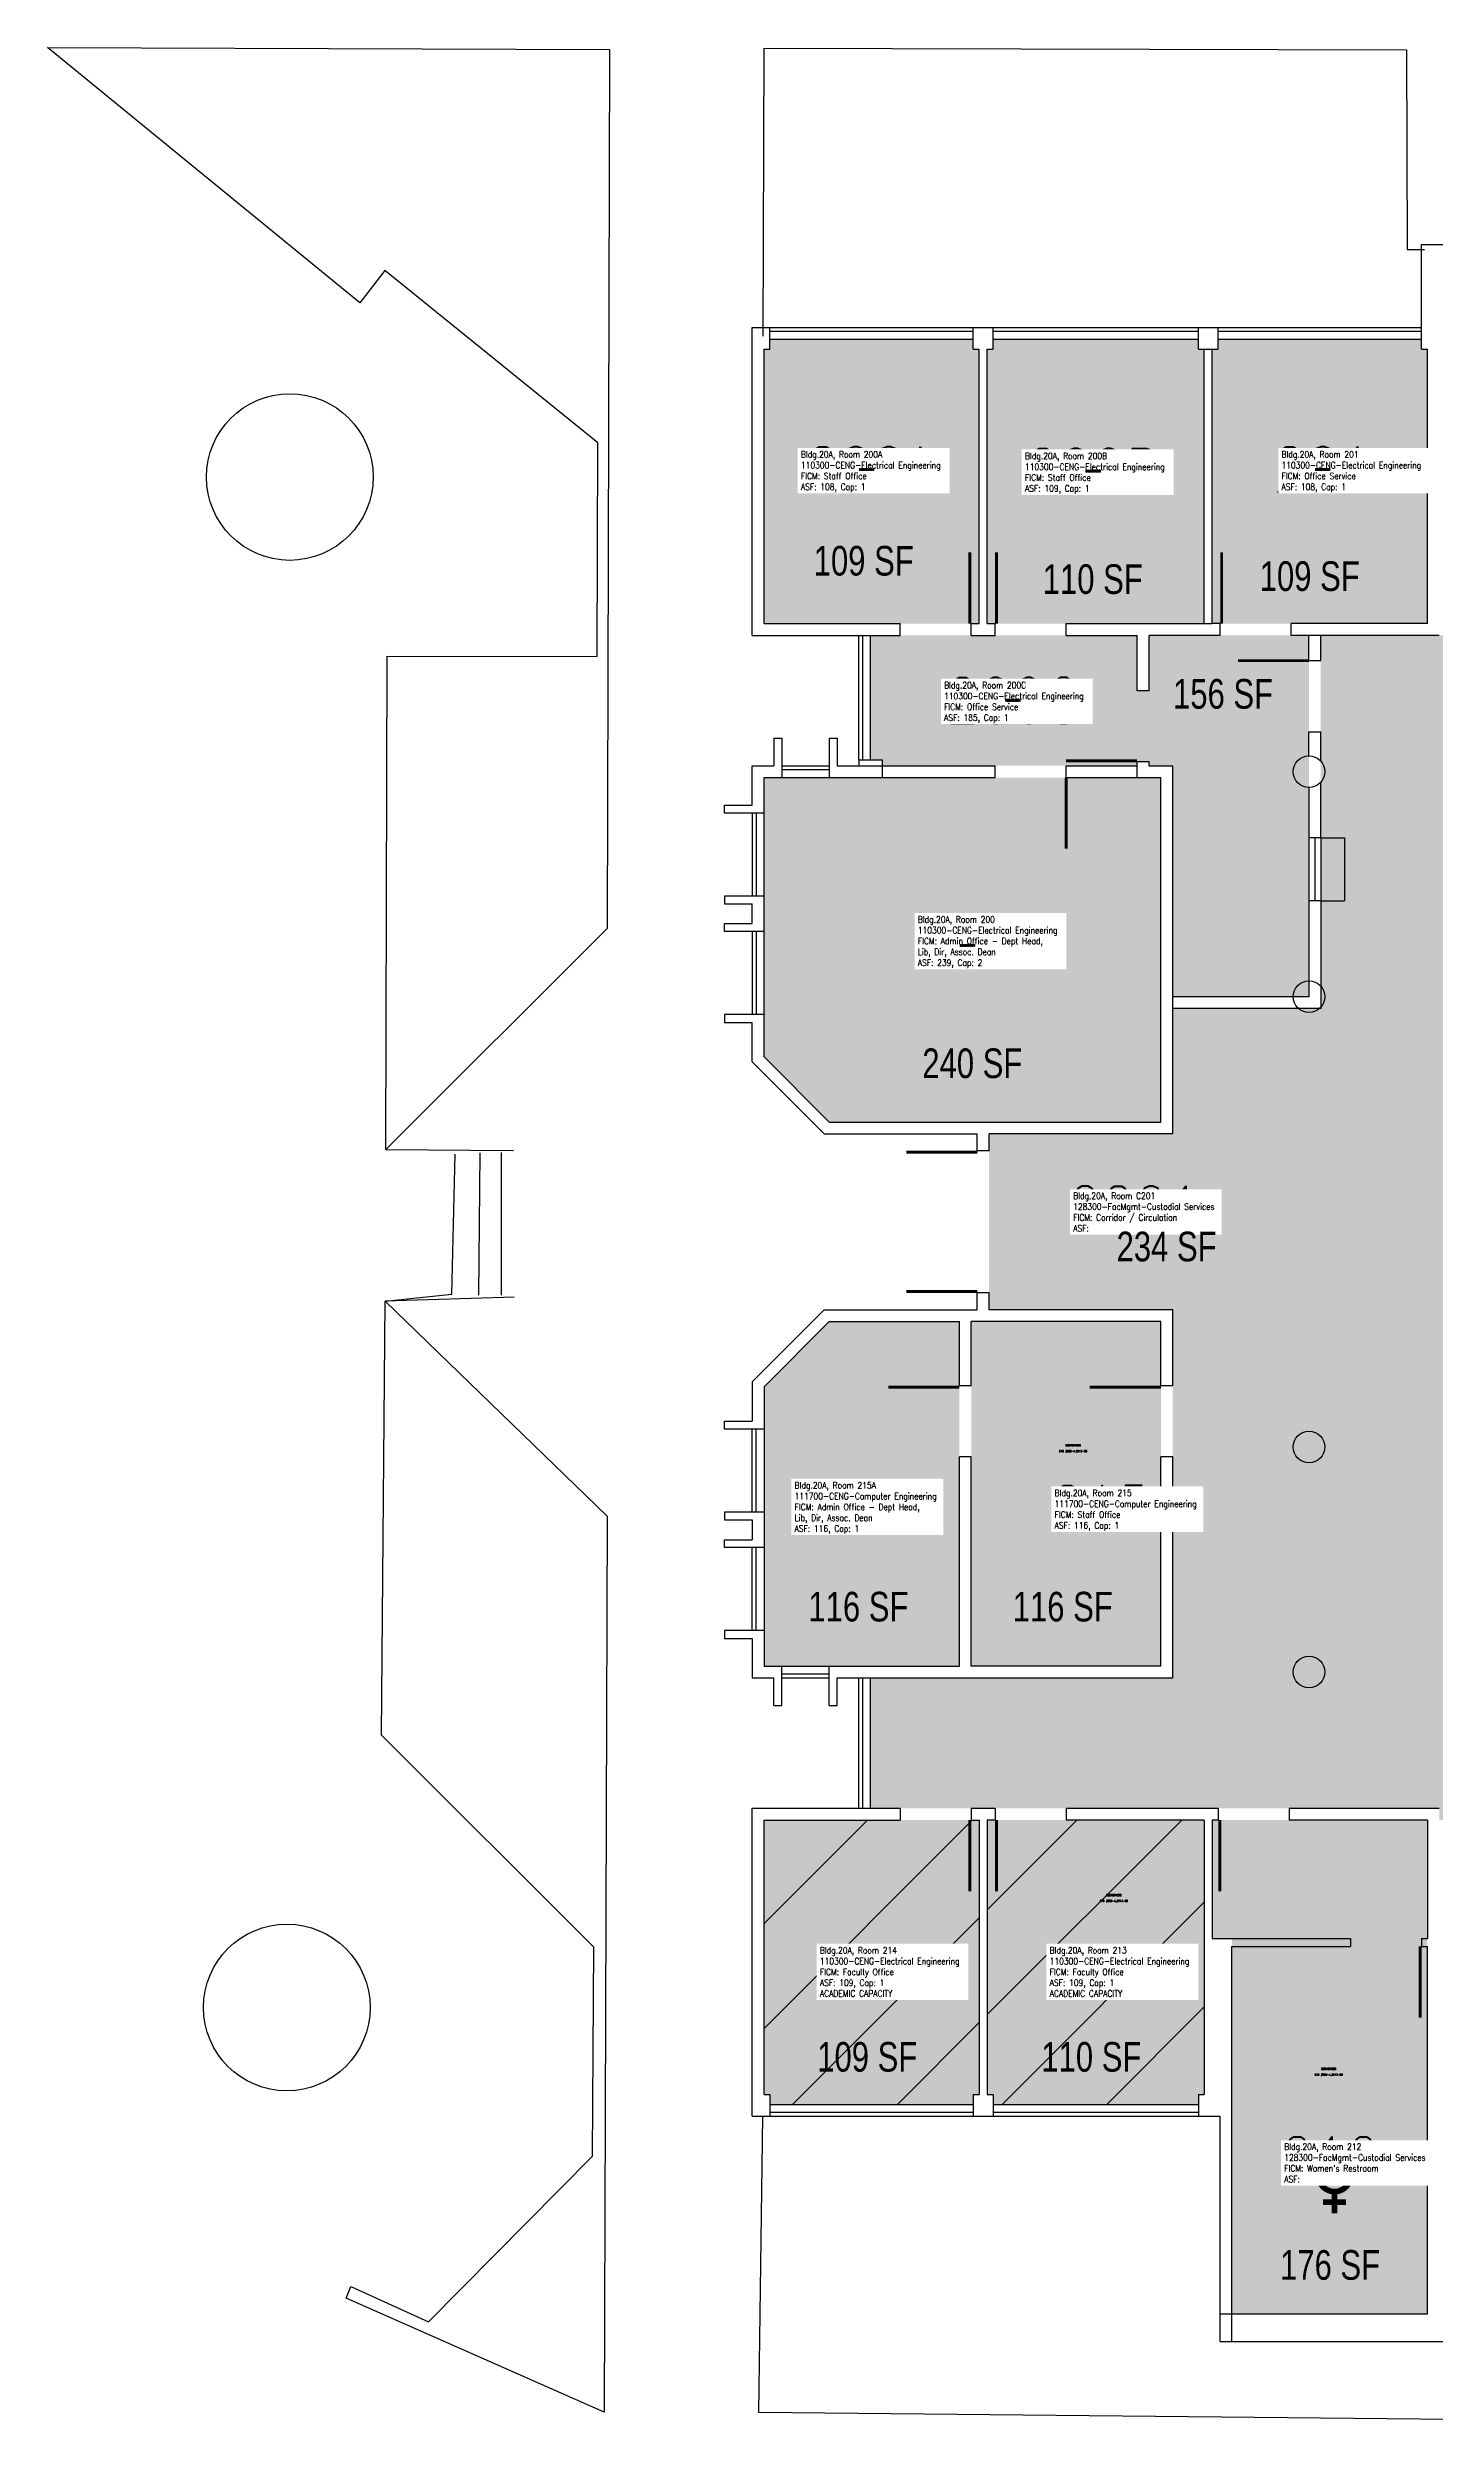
# Model space of a CAD drawing. Header units: inches. Extents: x -221 to 1542, y 0 to 3000.
# Drawn here: x 81 to 784, y 1094 to 2296 of the extents above; entities that cross this region are included whole.
import ezdxf
from ezdxf.enums import TextEntityAlignment as Align

# ---------------------------------------------------------------- set-up
doc = ezdxf.new("R2010")
doc.units = ezdxf.units.IN
doc.header["$LTSCALE"] = 100
doc.header["$MEASUREMENT"] = 0
doc.layers.get('0').update_dxf_attribs({"linetype": 'CONTINUOUS'})
for name, color, linetype in [('A-COLS', 5, 'CONTINUOUS'), ('A-DOOR', 2, 'CONTINUOUS'), ('A-GLAZ', 1, 'CONTINUOUS'), ('A-GLAZ-SILL', 2, 'CONTINUOUS'), ('A-IDEN-CNUM', 7, 'CONTINUOUS'), ('A-IDEN-ICON', 4, 'CONTINUOUS'), ('A-IDEN-RNUM', 7, 'CONTINUOUS'), ('A-IDEN-SNUM', 4, 'CONTINUOUS'), ('A-IDEN-VNUM', 4, 'CONTINUOUS'), ('A-SITE', 3, 'CONTINUOUS'), ('A-WALL', 5, 'CONTINUOUS'), ('AREA-TEXT', 3, 'CONTINUOUS'), ('Rooms-Capacity', 4, 'CONTINUOUS'), ('Rooms-Category-Color', 7, 'CONTINUOUS'), ('Rooms-College-Color', 7, 'CONTINUOUS'), ('Rooms-Department-Color', 7, 'CONTINUOUS'), ('Rooms-Division-Color', 7, 'CONTINUOUS'), ('Rooms-Information', 7, 'CONTINUOUS')]:
    doc.layers.add(name, color=color, linetype=linetype)
doc.styles.add('AREA', font='arial.ttf', dxfattribs={"width": 0.75, "height": 24})
doc.styles.add('ROOMSNUMBER', font='TXT.SHX', dxfattribs={"height": 0.03})
doc.styles.add('ROOMVNUMBER', font='simplex.shx', dxfattribs={"width": 0.85})

# ---------------------------------------------------------------- blocks, each defined once
blk = doc.blocks.new('CPWOMEN')
at = {"const_width": 0.015}
blk.add_lwpolyline([(-0.0375, 0, 1), (0.0475, 0, 1)], format="xyb", close=True, dxfattribs=at)
for points in [[(-0.025, -0.07), (0.035, -0.07)], [(0.005, -0.04), (0.005, -0.1)]]:
    blk.add_lwpolyline(points, dxfattribs=at)

msp = doc.modelspace()

# ---------------------------------------------------------------- hatches: boundary and pattern name
at = {"layer": 'Rooms-Capacity'}
h = msp.add_hatch(dxfattribs=at)
h.set_pattern_fill('ANSI31', color=256, scale=300, style=0)
h.paths.add_polyline_path([(553, 1259), (550, 1259), (550, 1254), (447, 1254), (447, 1259), (444, 1259), (444, 1398), (553, 1398)])
h = msp.add_hatch(dxfattribs=at)
h.set_pattern_fill('ANSI31', color=256, scale=300, style=0)
h.paths.add_polyline_path([(667, 1259), (664, 1259), (664, 1254), (560, 1254), (560, 1259), (557, 1259), (557, 1398), (667, 1398)])
at = {"layer": 'Rooms-Category-Color', "true_color": 0xfa9ba3}
for points in [[(553, 2004), (444, 2004), (444, 2143), (447, 2143), (447, 2148), (550, 2148), (550, 2143), (553, 2143)], [(664, 2143), (667, 2143), (667, 2004), (557, 2004), (557, 2143), (560, 2143), (560, 2148), (664, 2148), (664, 2143)], [(671, 2143), (674, 2143), (674, 2148), (777, 2148), (777, 2143), (780, 2143), (780, 2004), (671, 2004)], [(498, 1935), (504, 1935), (504, 1932), (633, 1932), (633, 1934), (639, 1934), (639, 1932), (651, 1932), (651, 1815), (720, 1815), (720, 1929), (720, 1998), (639, 1998), (639, 1970), (633, 1970), (633, 1998), (498, 1998)], [(504, 1926), (633, 1926), (645, 1926), (645, 1751.5), (477, 1751.5), (444, 1784.5), (444, 1926)], [(477, 1650.5), (543, 1650.5), (543, 1476), (444, 1476), (444, 1617.5)], [(645, 1650.5), (645, 1476), (549, 1476), (549, 1650.5)], [(553, 1259), (550, 1259), (550, 1254), (447, 1254), (447, 1259), (444, 1259), (444, 1398), (553, 1398)], [(667, 1259), (664, 1259), (664, 1254), (560, 1254), (560, 1259), (557, 1259), (557, 1398), (667, 1398)]]:
    msp.add_hatch(color=241, dxfattribs=at).paths.add_polyline_path(points)
at = {"layer": 'Rooms-Category-Color', "true_color": 0xadadad}
for points in [[(786, 1998), (842, 1998), (842, 2022), (894, 2022), (894, 1998), (1182, 1998), (1182, 1932), (726, 1932), (726, 1998)], [(726, 1932), (960, 1932), (960, 1470), (892, 1470), (892, 1559), (788, 1559), (788, 1470), (726, 1470)], [(651, 1809), (651, 1745.5), (558, 1745.5), (558, 1656.5), (651, 1656.5), (651, 1470), (726, 1470), (726, 1809)], [(498, 1404), (786, 1404), (786, 1398), (842, 1398), (842, 1380), (894, 1380), (894, 1404), (958, 1404), (958, 1292), (1008, 1292), (1008, 1404), (1182, 1404), (1182, 1470), (498, 1470)], [(780, 1148), (681, 1148), (681, 1338), (671, 1338), (671, 1398), (780, 1398)]]:
    msp.add_hatch(color=253, dxfattribs=at).paths.add_polyline_path(points)
at = {"layer": 'Rooms-College-Color', "true_color": 0x99d7b2}
for points in [[(553, 2004), (444, 2004), (444, 2143), (447, 2143), (447, 2148), (550, 2148), (550, 2143), (553, 2143)], [(664, 2143), (667, 2143), (667, 2004), (557, 2004), (557, 2143), (560, 2143), (560, 2148), (664, 2148), (664, 2143)], [(671, 2143), (674, 2143), (674, 2148), (777, 2148), (777, 2143), (780, 2143), (780, 2004), (671, 2004)], [(498, 1935), (504, 1935), (504, 1932), (633, 1932), (633, 1934), (639, 1934), (639, 1932), (651, 1932), (651, 1815), (720, 1815), (720, 1929), (720, 1998), (639, 1998), (639, 1970), (633, 1970), (633, 1998), (498, 1998)], [(504, 1926), (633, 1926), (645, 1926), (645, 1751.5), (477, 1751.5), (444, 1784.5), (444, 1926)], [(477, 1650.5), (543, 1650.5), (543, 1476), (444, 1476), (444, 1617.5)], [(645, 1650.5), (645, 1476), (549, 1476), (549, 1650.5)], [(553, 1259), (550, 1259), (550, 1254), (447, 1254), (447, 1259), (444, 1259), (444, 1398), (553, 1398)], [(667, 1259), (664, 1259), (664, 1254), (560, 1254), (560, 1259), (557, 1259), (557, 1398), (667, 1398)]]:
    msp.add_hatch(color=253, dxfattribs=at).paths.add_polyline_path(points)
at = {"layer": 'Rooms-College-Color', "true_color": 0xadadad}
for points in [[(786, 1998), (842, 1998), (842, 2022), (894, 2022), (894, 1998), (1182, 1998), (1182, 1932), (726, 1932), (726, 1998)], [(726, 1932), (960, 1932), (960, 1470), (892, 1470), (892, 1559), (788, 1559), (788, 1470), (726, 1470)], [(651, 1809), (651, 1745.5), (558, 1745.5), (558, 1656.5), (651, 1656.5), (651, 1470), (726, 1470), (726, 1809)], [(498, 1404), (786, 1404), (786, 1398), (842, 1398), (842, 1380), (894, 1380), (894, 1404), (958, 1404), (958, 1292), (1008, 1292), (1008, 1404), (1182, 1404), (1182, 1470), (498, 1470)], [(780, 1148), (681, 1148), (681, 1338), (671, 1338), (671, 1398), (780, 1398)]]:
    msp.add_hatch(color=253, dxfattribs=at).paths.add_polyline_path(points)
at = {"layer": 'Rooms-Department-Color', "true_color": 0x99d7b2}
for points in [[(553, 2004), (444, 2004), (444, 2143), (447, 2143), (447, 2148), (550, 2148), (550, 2143), (553, 2143)], [(664, 2143), (667, 2143), (667, 2004), (557, 2004), (557, 2143), (560, 2143), (560, 2148), (664, 2148), (664, 2143)], [(671, 2143), (674, 2143), (674, 2148), (777, 2148), (777, 2143), (780, 2143), (780, 2004), (671, 2004)], [(498, 1935), (504, 1935), (504, 1932), (633, 1932), (633, 1934), (639, 1934), (639, 1932), (651, 1932), (651, 1815), (720, 1815), (720, 1929), (720, 1998), (639, 1998), (639, 1970), (633, 1970), (633, 1998), (498, 1998)], [(504, 1926), (633, 1926), (645, 1926), (645, 1751.5), (477, 1751.5), (444, 1784.5), (444, 1926)], [(477, 1650.5), (543, 1650.5), (543, 1476), (444, 1476), (444, 1617.5)], [(645, 1650.5), (645, 1476), (549, 1476), (549, 1650.5)], [(553, 1259), (550, 1259), (550, 1254), (447, 1254), (447, 1259), (444, 1259), (444, 1398), (553, 1398)], [(667, 1259), (664, 1259), (664, 1254), (560, 1254), (560, 1259), (557, 1259), (557, 1398), (667, 1398)]]:
    msp.add_hatch(color=253, dxfattribs=at).paths.add_polyline_path(points)
at = {"layer": 'Rooms-Department-Color', "true_color": 0xacacac}
for points in [[(786, 1998), (842, 1998), (842, 2022), (894, 2022), (894, 1998), (1182, 1998), (1182, 1932), (726, 1932), (726, 1998)], [(726, 1932), (960, 1932), (960, 1470), (892, 1470), (892, 1559), (788, 1559), (788, 1470), (726, 1470)], [(651, 1809), (651, 1745.5), (558, 1745.5), (558, 1656.5), (651, 1656.5), (651, 1470), (726, 1470), (726, 1809)], [(498, 1404), (786, 1404), (786, 1398), (842, 1398), (842, 1380), (894, 1380), (894, 1404), (958, 1404), (958, 1292), (1008, 1292), (1008, 1404), (1182, 1404), (1182, 1470), (498, 1470)], [(780, 1148), (681, 1148), (681, 1338), (671, 1338), (671, 1398), (780, 1398)]]:
    msp.add_hatch(color=253, dxfattribs=at).paths.add_polyline_path(points)
at = {"layer": 'Rooms-Division-Color', "true_color": 0x99d7b2}
for points in [[(553, 2004), (444, 2004), (444, 2143), (447, 2143), (447, 2148), (550, 2148), (550, 2143), (553, 2143)], [(664, 2143), (667, 2143), (667, 2004), (557, 2004), (557, 2143), (560, 2143), (560, 2148), (664, 2148), (664, 2143)], [(671, 2143), (674, 2143), (674, 2148), (777, 2148), (777, 2143), (780, 2143), (780, 2004), (671, 2004)], [(498, 1935), (504, 1935), (504, 1932), (633, 1932), (633, 1934), (639, 1934), (639, 1932), (651, 1932), (651, 1815), (720, 1815), (720, 1929), (720, 1998), (639, 1998), (639, 1970), (633, 1970), (633, 1998), (498, 1998)], [(504, 1926), (633, 1926), (645, 1926), (645, 1751.5), (477, 1751.5), (444, 1784.5), (444, 1926)], [(477, 1650.5), (543, 1650.5), (543, 1476), (444, 1476), (444, 1617.5)], [(645, 1650.5), (645, 1476), (549, 1476), (549, 1650.5)], [(553, 1259), (550, 1259), (550, 1254), (447, 1254), (447, 1259), (444, 1259), (444, 1398), (553, 1398)], [(667, 1259), (664, 1259), (664, 1254), (560, 1254), (560, 1259), (557, 1259), (557, 1398), (667, 1398)]]:
    msp.add_hatch(color=253, dxfattribs=at).paths.add_polyline_path(points)
at = {"layer": 'Rooms-Division-Color', "true_color": 0xadadad}
for points in [[(786, 1998), (842, 1998), (842, 2022), (894, 2022), (894, 1998), (1182, 1998), (1182, 1932), (726, 1932), (726, 1998)], [(726, 1932), (960, 1932), (960, 1470), (892, 1470), (892, 1559), (788, 1559), (788, 1470), (726, 1470)], [(651, 1809), (651, 1745.5), (558, 1745.5), (558, 1656.5), (651, 1656.5), (651, 1470), (726, 1470), (726, 1809)], [(498, 1404), (786, 1404), (786, 1398), (842, 1398), (842, 1380), (894, 1380), (894, 1404), (958, 1404), (958, 1292), (1008, 1292), (1008, 1404), (1182, 1404), (1182, 1470), (498, 1470)], [(780, 1148), (681, 1148), (681, 1338), (671, 1338), (671, 1398), (780, 1398)]]:
    msp.add_hatch(color=253, dxfattribs=at).paths.add_polyline_path(points)

# ---------------------------------------------------------------- linework, layer by layer
at = {"layer": 'A-COLS'}
for centre in [(720, 1929), (720, 1815), (720, 1587), (720, 1473)]:
    msp.add_circle(centre, 8, dxfattribs=at)
at = {"layer": 'A-DOOR'}
for points in [[(548.3, 2004, 1.5, 1.5, 0), (548.3, 2040, 0, 0, 0), (547.5, 2040, 0, 0, 0.414214), (513, 2002.5, 0, 0, 0.414214)], [(561.8, 2004, 1.5, 1.5, 0), (561.8, 2040, 0, 0, 0), (562.5, 2040, 0, 0, -0.414214), (597, 2002.5, 0, 0, -0.414214)], [(675.8, 2004, 1.5, 1.5, 0), (675.8, 2040, 0, 0, 0), (676.5, 2040, 0, 0, -0.414214), (711, 2002.5, 0, 0, -0.414214)], [(720, 1985.2, 1.5, 1.5, 0), (684, 1985.2, 0, 0, 0), (684, 1984.5, 0, 0, 0.387439), (720, 1949.2, 0, 0, 0.414214)], [(632.9, 1934.4, 1.5, 1.5, 0), (596.9, 1934.4, 0, 0, 0), (596.9, 1935.1, 0, 0, -0.414214), (634.4, 1969.6, 0, 0, -0.414214)], [(597, 1926, 1.5, 1.5, 0), (597, 1890, 0, 0, 0), (596.3, 1890, 0, 0, -0.387439), (561, 1926, 0, 0, -0.414214)], [(552, 1736.2, 1.5, 1.5, 0), (516, 1736.2, 0, 0, 0), (516, 1735.5, 0, 0, 0.414214), (553.5, 1701, 0, 0, 0.414214)], [(552, 1665.7, 1.5, 1.5, 0), (516, 1665.7, 0, 0, 0), (516, 1666.5, 0, 0, -0.414214), (553.5, 1701, 0, 0, -0.414214)], [(543, 1617.2, 1.5, 1.5, 0), (507, 1617.2, 0, 0, 0), (507, 1616.5, 0, 0, 0.414214), (544.5, 1582, 0, 0, 0.414214)], [(645, 1617.2, 1.5, 1.5, 0), (609, 1617.2, 0, 0, 0), (609, 1616.5, 0, 0, 0.414214), (646.5, 1582, 0, 0, 0.414214)], [(548.3, 1398, 1.5, 1.5, 0), (548.3, 1362, 0, 0, 0), (547.5, 1362, 0, 0, -0.414214), (513, 1399.5, 0, 0, -0.414214)], [(561.8, 1398, 1.5, 1.5, 0), (561.8, 1362, 0, 0, 0), (562.5, 1362, 0, 0, 0.414214), (597, 1399.5, 0, 0, 0.414214)], [(674.8, 1398, 1.5, 1.5, 0), (674.8, 1362, 0, 0, 0), (675.5, 1362, 0, 0, 0.414214), (710, 1399.5, 0, 0, 0.414214)], [(776.3, 1334, 1.5, 1.5, 0), (776.3, 1298, 0, 0, 0), (775.5, 1298, 0, 0, -0.414214), (741, 1335.5, 0, 0, -0.414214)]]:
    msp.add_lwpolyline(points, format="xyseb", dxfattribs=at)
at = {"layer": 'A-GLAZ'}
for p, q in [((447, 2152), (550, 2152)), ((560, 2152), (664, 2152)), ((674, 2152), (777, 2152)), ((494, 1935), (494, 1998)), ((453, 1930), (477, 1930)), ((440, 1908), (440, 1866)), ((723, 1895.4), (723, 1863.5)), ((440, 1848), (440, 1806)), ((440, 1554), (440, 1596)), ((440, 1494), (440, 1536)), ((453, 1472), (477, 1472)), ((494, 1404), (494, 1470)), ((447, 1250), (550, 1250)), ((560, 1250), (664, 1250))]:
    msp.add_line(p, q, dxfattribs=at)
at = {"layer": 'A-GLAZ-SILL'}
for p, q in [((447, 2154), (550, 2154)), ((560, 2154), (664, 2154)), ((674, 2154), (777, 2154)), ((447, 2148), (550, 2148)), ((560, 2148), (664, 2148)), ((674, 2148), (777, 2148)), ((492, 1935), (492, 1998)), ((498, 1935), (498, 1998)), ((453, 1932), (477, 1932)), ((453, 1926), (477, 1926)), ((438, 1908), (438, 1866)), ((444, 1866), (444, 1908)), ((720, 1895.4), (720, 1863.5)), ((726, 1895.4), (738, 1895.4)), ((726, 1895.4), (726, 1863.5)), ((738, 1895.4), (738, 1863.5)), ((726, 1863.5), (738, 1863.5)), ((438, 1848), (438, 1806)), ((444, 1806), (444, 1848)), ((438, 1554), (438, 1596)), ((444, 1596), (444, 1554)), ((438, 1494), (438, 1536)), ((444, 1536), (444, 1494)), ((453, 1476), (477, 1476)), ((453, 1470), (477, 1470)), ((492, 1404), (492, 1470)), ((498, 1404), (498, 1470)), ((447, 1254), (550, 1254)), ((560, 1254), (664, 1254)), ((447, 1248), (550, 1248)), ((560, 1248), (664, 1248))]:
    msp.add_line(p, q, dxfattribs=at)
at = {"layer": 'A-SITE'}
for p, q in [((81.1, 2295.8), (365.7, 2294.7)), ((239.2, 2166.5), (81.1, 2295.8)), ((365.7, 2294.7), (364.6, 1849.6)), ((443.5, 2149.6), (444.1, 2295.4)), ((444.1, 2295.4), (769.4, 2294.6)), ((769.4, 2294.6), (769.8, 2193.4)), ((769.8, 2193.4), (778.6, 2193.5)), ((252, 2182.8), (239.2, 2166.5)), ((359.8, 2095.6), (252, 2182.8)), ((359.5, 1987.3), (359.8, 2095.6)), ((252.5, 1737.6), (253.2, 1987.5)), ((253.2, 1987.5), (359.5, 1987.3)), ((364.6, 1849.6), (252.5, 1737.6)), ((252.5, 1737.6), (317.1, 1737.1)), ((285.8, 1664.4), (287.6, 1735.3)), ((300.1, 1736), (299.3, 1663.8)), ((311.1, 1663.8), (311.1, 1736.1)), ((250.3, 1441), (252.1, 1660.8)), ((252.1, 1660.8), (285.8, 1664.4)), ((317.5, 1662.9), (252.1, 1660.8)), ((252.1, 1660.8), (364.6, 1551.9)), ((364.6, 1551.9), (363, 1098.1)), ((357.8, 1333.7), (250.3, 1441)), ((357.2, 1227.8), (357.8, 1333.7)), ((441.3, 1097.9), (443.4, 1247.9)), ((274.1, 1143.9), (357.2, 1227.8)), ((232.4, 1155.9), (234.7, 1161.8)), ((363, 1098.1), (232.4, 1155.9)), ((234.7, 1161.8), (274.1, 1143.9)), ((854, 1093.9), (441.3, 1097.9))]:
    msp.add_line(p, q, dxfattribs=at)
for centre in [(203.8, 2078.2), (202.3, 1303.1)]:
    msp.add_circle(centre, 42.2, dxfattribs=at)
at = {"layer": 'A-WALL'}
for p, q in [((777, 2196), (801, 2196)), ((777, 2143), (777, 2196)), ((438, 2154), (447, 2154)), ((438, 1998), (438, 2154)), ((447, 2143), (447, 2154)), ((550, 2143), (550, 2154)), ((550, 2154), (560, 2154)), ((560, 2143), (560, 2154)), ((664, 2143), (664, 2154)), ((664, 2154), (674, 2154)), ((674, 2143), (674, 2154)), ((444, 2004), (444, 2143)), ((444, 2143), (447, 2143)), ((550, 2143), (553, 2143)), ((553, 2004), (553, 2143)), ((557, 2143), (560, 2143)), ((557, 2004), (557, 2143)), ((664, 2143), (674, 2143)), ((667, 2010), (667, 2143)), ((671, 2010), (671, 2143)), ((777, 2143), (780, 2143)), ((780, 2004), (780, 2143)), ((667, 2004), (667, 2010)), ((671, 2004), (671, 2010)), ((438, 1998), (513, 1998)), ((444, 2004), (513, 2004)), ((513, 1998), (513, 2004)), ((549, 1998), (549, 2004)), ((549, 2004), (553, 2004)), ((549, 1998), (561, 1998)), ((557, 2004), (561, 2004)), ((561, 1998), (561, 2004)), ((597, 1998), (597, 2004)), ((597, 2004), (667, 2004)), ((597, 1998), (633, 1998)), ((633, 1970), (633, 1998)), ((675, 1998), (639, 1998)), ((639, 1970), (639, 1998)), ((667, 2004), (671, 2004)), ((675, 2004), (671, 2004)), ((675, 1998), (675, 2004)), ((780, 2004), (711, 2004)), ((711, 1998), (711, 2004)), ((786, 1998), (711, 1998)), ((720, 1985.2), (720, 1998)), ((726, 1985.2), (726, 1998)), ((720, 1985.2), (726, 1985.2)), ((639, 1970), (633, 1970)), ((720, 1937), (720, 1949.2)), ((720, 1949.2), (726, 1949.2)), ((726, 1934.3), (726, 1949.2)), ((449, 1946), (453, 1946)), ((449, 1946), (449, 1932)), ((453, 1946), (453, 1926)), ((477, 1946), (477, 1926)), ((477, 1946), (481, 1946)), ((481, 1946), (481, 1932)), ((492, 1935), (504, 1935)), ((492, 1935), (492, 1932)), ((504, 1926), (504, 1935)), ((438, 1912), (438, 1932)), ((438, 1932), (449, 1932)), ((444, 1926), (453, 1926)), ((444, 1908), (444, 1926)), ((477, 1926), (504, 1926)), ((481, 1932), (495, 1932)), ((495, 1932), (561, 1932)), ((495, 1926), (561, 1926)), ((561, 1926), (561, 1932)), ((597, 1926), (597, 1932)), ((597, 1932), (633, 1932)), ((597, 1926), (633, 1926)), ((633, 1926), (633, 1934)), ((639, 1934), (633, 1934)), ((633, 1926), (645, 1926)), ((639, 1932), (639, 1934)), ((639, 1932), (651, 1932)), ((645, 1751.5), (645, 1926)), ((651, 1745.5), (651, 1932)), ((726, 1895.4), (726, 1923.7)), ((424, 1908), (424, 1912)), ((424, 1912), (438, 1912)), ((720, 1921), (720, 1895.4)), ((444, 1908), (424, 1908)), ((726, 1895.4), (720, 1895.4)), ((444, 1866), (424, 1866)), ((424, 1866), (424, 1862)), ((444, 1848), (444, 1866)), ((726, 1863.5), (720, 1863.5)), ((720, 1863.5), (720, 1815)), ((726, 1863.5), (726, 1809)), ((424, 1862), (438, 1862)), ((424, 1852), (438, 1852)), ((424, 1848), (424, 1852)), ((438, 1852), (438, 1862)), ((444, 1848), (424, 1848)), ((720, 1815), (651, 1815)), ((424, 1806), (424, 1802)), ((444, 1806), (424, 1806)), ((444, 1784.5), (444, 1806)), ((726, 1809), (651, 1809)), ((424, 1802), (438, 1802)), ((438, 1782), (438, 1802)), ((438, 1782), (474.5, 1745.5)), ((444, 1784.5), (477, 1751.5)), ((474.5, 1745.5), (552, 1745.5)), ((477, 1751.5), (645, 1751.5)), ((552, 1737), (552, 1745.5)), ((651, 1745.5), (558, 1745.5)), ((558, 1737), (558, 1745.5)), ((558, 1737), (552, 1737)), ((552, 1656.5), (552, 1665)), ((558, 1665), (552, 1665)), ((558, 1656.5), (558, 1665)), ((438, 1620), (474.5, 1656.5)), ((444, 1617.5), (477, 1650.5)), ((474.5, 1656.5), (552, 1656.5)), ((477, 1650.5), (543, 1650.5)), ((543, 1618), (543, 1650.5)), ((645, 1650.5), (549, 1650.5)), ((549, 1618), (549, 1650.5)), ((651, 1656.5), (558, 1656.5)), ((645, 1618), (645, 1650.5)), ((651, 1618), (651, 1656.5)), ((438, 1620), (438, 1600)), ((444, 1617.5), (444, 1596)), ((549, 1618), (543, 1618)), ((651, 1618), (645, 1618)), ((424, 1596), (424, 1600)), ((424, 1600), (438, 1600)), ((444, 1596), (424, 1596)), ((543, 1476), (543, 1582)), ((549, 1582), (543, 1582)), ((549, 1476), (549, 1582)), ((645, 1476), (645, 1582)), ((651, 1582), (645, 1582)), ((651, 1470), (651, 1582)), ((444, 1554), (424, 1554)), ((424, 1554), (424, 1550)), ((444, 1554), (444, 1536)), ((424, 1550), (438, 1550)), ((424, 1540), (438, 1540)), ((424, 1536), (424, 1540)), ((438, 1550), (438, 1540)), ((444, 1536), (424, 1536)), ((424, 1494), (424, 1490)), ((444, 1494), (424, 1494)), ((444, 1494), (444, 1476)), ((424, 1490), (438, 1490)), ((438, 1490), (438, 1470)), ((438, 1470), (449, 1470)), ((444, 1476), (453, 1476)), ((449, 1456), (449, 1470)), ((453, 1456), (453, 1476)), ((477, 1456), (477, 1476)), ((477, 1476), (543, 1476)), ((481, 1456), (481, 1470)), ((481, 1470), (651, 1470)), ((645, 1476), (549, 1476)), ((449, 1456), (453, 1456)), ((477, 1456), (481, 1456)), ((438, 1248), (438, 1404)), ((438, 1404), (513, 1404)), ((444, 1259), (444, 1398)), ((444, 1398), (513, 1398)), ((513, 1404), (513, 1398)), ((549, 1404), (549, 1398)), ((549, 1404), (561, 1404)), ((549, 1398), (553, 1398)), ((553, 1398), (553, 1259)), ((557, 1398), (557, 1259)), ((561, 1398), (557, 1398)), ((561, 1404), (561, 1398)), ((597, 1404), (597, 1398)), ((597, 1404), (674, 1404)), ((667, 1398), (597, 1398)), ((667, 1398), (667, 1259)), ((671, 1398), (671, 1338)), ((674, 1398), (671, 1398)), ((674, 1404), (674, 1398)), ((710, 1404), (710, 1398)), ((710, 1404), (786, 1404)), ((780, 1398), (710, 1398)), ((780, 1398), (780, 1338)), ((671, 1338), (741, 1338)), ((741, 1338), (741, 1334)), ((777, 1338), (777, 1334)), ((777, 1338), (780, 1338)), ((681, 1134), (681, 1334)), ((681, 1334), (741, 1334)), ((777, 1334), (780, 1334)), ((780, 1148), (780, 1334)), ((444, 1259), (447, 1259)), ((447, 1259), (447, 1248)), ((550, 1259), (553, 1259)), ((550, 1259), (550, 1248)), ((557, 1259), (560, 1259)), ((560, 1259), (560, 1248)), ((664, 1259), (664, 1248)), ((664, 1259), (667, 1259)), ((438, 1248), (447, 1248)), ((550, 1248), (560, 1248)), ((664, 1248), (675, 1248)), ((675, 1134), (675, 1248)), ((675, 1148), (780, 1148)), ((675, 1134), (789, 1134))]:
    msp.add_line(p, q, dxfattribs=at)

# ---------------------------------------------------------------- block references
at = {"layer": 'A-IDEN-ICON', "xscale": 192, "yscale": 192, "zscale": 192, "rotation": 359.9999999791559}
msp.add_blockref('CPWOMEN', (732, 1218), dxfattribs=at)

# ---------------------------------------------------------------- texts
at = {"layer": 'A-IDEN-CNUM', "style": 'ROOMSNUMBER', "width": 0.85}
for s, p in [('CAD #020-A_0200-0A', (496, 2079)), ('CAD #020-A_0201-00', (727, 2079)), ('CAD #020-A_0200-0B', (610.7, 2078.2)), ('CAD #020-A_0200-0C', (570.1, 1962.1)), ('CAD #020-A_0200-00', (547, 1838)), ('CAD #020-A_C201-00', (636, 1704.9)), ('CAD #020-A_0215-00', (600.6, 1584.8)), ('CAD #020-A_0215-0A', (499, 1553)), ('CAD #020-A_0213-00', (621.2, 1357)), ('CAD #020-A_0214-00', (496, 1317)), ('CAD #020-A_0212-00', (730, 1269))]:
    msp.add_text(s, height=1, rotation=360, dxfattribs=at).set_placement(p, align=Align.MIDDLE)
at = {"layer": 'A-IDEN-RNUM', "style": 'ROOMSNUMBER', "width": 0.85}
for s, p in [('0200-A0', (496, 2082)), ('0200-B0', (610.7, 2081.2)), ('0201-00', (727, 2082)), ('0200-C0', (570.1, 1965.1)), ('0200-00', (547, 1841)), ('C201-00', (636, 1707.9)), ('0215-00', (600.6, 1587.8)), ('0215-A0', (499, 1556)), ('0213-00', (621.2, 1360)), ('0214-00', (496, 1320)), ('0212-00', (730, 1272))]:
    msp.add_text(s, height=1, rotation=360, dxfattribs=at).set_placement(p, align=Align.MIDDLE)
at = {"layer": 'A-IDEN-SNUM', "style": 'ROOMSNUMBER', "width": 0.85}
for s, p in [('020A0200A0', (496, 2082)), ('020A0200B0', (610.7, 2081.2)), ('020A020100', (727, 2082)), ('020A0200C0', (570.1, 1965.1)), ('020A020000', (547, 1841)), ('020AC20100', (636, 1707.9)), ('020A021500', (600.6, 1587.8)), ('020A0215A0', (499, 1556)), ('020A021300', (621.2, 1360)), ('020A021400', (496, 1320)), ('020A021200', (730, 1272))]:
    msp.add_text(s, height=1, rotation=360, dxfattribs=at).set_placement(p, align=Align.MIDDLE)
at = {"layer": 'A-IDEN-VNUM', "style": 'ROOMVNUMBER', "width": 0.85}
for s, p in [('200A', (498, 2082)), ('200B', (610.7, 2081.2)), ('201', (727, 2082)), ('200C', (570.1, 1965.1)), ('200', (547, 1841)), ('C201', (631.3, 1707.6)), ('215A', (493, 1554.4)), ('215', (614.5, 1556)), ('214', (496, 1320)), ('213', (612, 1320)), ('212', (730.8, 1226))]:
    msp.add_text(s, height=23, dxfattribs=at).set_placement(p, align=Align.MIDDLE_CENTER)
at = {"layer": 'AREA-TEXT', "style": 'AREA', "width": 0.75}
for s, p in [('109 SF', (494.5, 2035.8)), ('110 SF', (610.5, 2026.5)), ('109 SF', (720.4, 2028)), ('156 SF', (676.5, 1968.4)), ('240 SF', (549.5, 1781.3)), ('234 SF', (647.9, 1688.5)), ('116 SF', (491.8, 1506.1)), ('116 SF', (595.3, 1506.1)), ('109 SF', (496.3, 1278.1)), ('110 SF', (609.8, 1278.1)), ('176 SF', (730.7, 1172.7))]:
    msp.add_text(s, height=15, dxfattribs=at).set_placement(p, align=Align.MIDDLE_CENTER)

# ---------------------------------------------------------------- next in the draw order: texts
at = {"layer": 'Rooms-Information', "width": 73.6, "attachment_point": 7, "style": 'ROOMVNUMBER', "bg_fill": 3, "box_fill_scale": 1.5, "bg_fill_color": 256, "bg_fill_true_color": 13158600, "bg_fill_transparency": 0}
for s, insert, char_height in [('Bldg.20A, Room 200A^M^J110300-CENG-Electrical Engineering^M^JFICM: Staff Office^M^JASF: 108, Cap: 1', (462.7, 2070.5), 3.286), ('Bldg.20A, Room 200B^M^J110300-CENG-Electrical Engineering^M^JFICM: Staff Office^M^JASF: 109, Cap: 1', (576.2, 2069.7), 3.286), ('Bldg.20A, Room 201^M^J110300-CENG-Electrical Engineering^M^JFICM: Office Service^M^JASF: 108, Cap: 1', (706.1, 2070.5), 3.286), ('Bldg.20A, Room 200C^M^J110300-CENG-Electrical Engineering^M^JFICM: Office Service^M^JASF: 185, Cap: 1', (535.2, 1953.6), 3.2857), ('Bldg.20A, Room 200^M^J110300-CENG-Electrical Engineering^M^JFICM: Admin Office - Dept Head, Lib, Dir, Assoc. Dean^M^JASF: 239, Cap: 2', (521.9, 1829.5), 3.2857), ('Bldg.20A, Room C201^M^J128300-FacMgmt-Custodial Services^M^JFICM: Corridor / Circulation^M^JASF: ', (600.6, 1696.1), 3.286), ('Bldg.20A, Room 215A^M^J111700-CENG-Computer Engineering^M^JFICM: Admin Office - Dept Head, Lib, Dir, Assoc. Dean^M^JASF: 116, Cap: 1', (459.5, 1542.9), 3.2857), ('Bldg.20A, Room 215^M^J111700-CENG-Computer Engineering^M^JFICM: Staff Office^M^JASF: 116, Cap: 1', (591.2, 1544.5), 3.286), ('Bldg.20A, Room 214^M^J110300-CENG-Electrical Engineering^M^JFICM: Faculty Office^M^JASF: 109, Cap: 1^M^JACADEMIC CAPACITY', (472.3, 1308.5), 3.2857), ('Bldg.20A, Room 213^M^J110300-CENG-Electrical Engineering^M^JFICM: Faculty Office^M^JASF: 109, Cap: 1^M^JACADEMIC CAPACITY', (588.7, 1308.5), 3.2857), ("Bldg.20A, Room 212^M^J128300-FacMgmt-Custodial Services^M^JFICM: Women's Restroom^M^JASF: ", (707.5, 1214.5), 3.286)]:
    msp.add_mtext(s, dxfattribs=dict(at, insert=insert, char_height=char_height))

doc.saveas('drawing.dxf')
